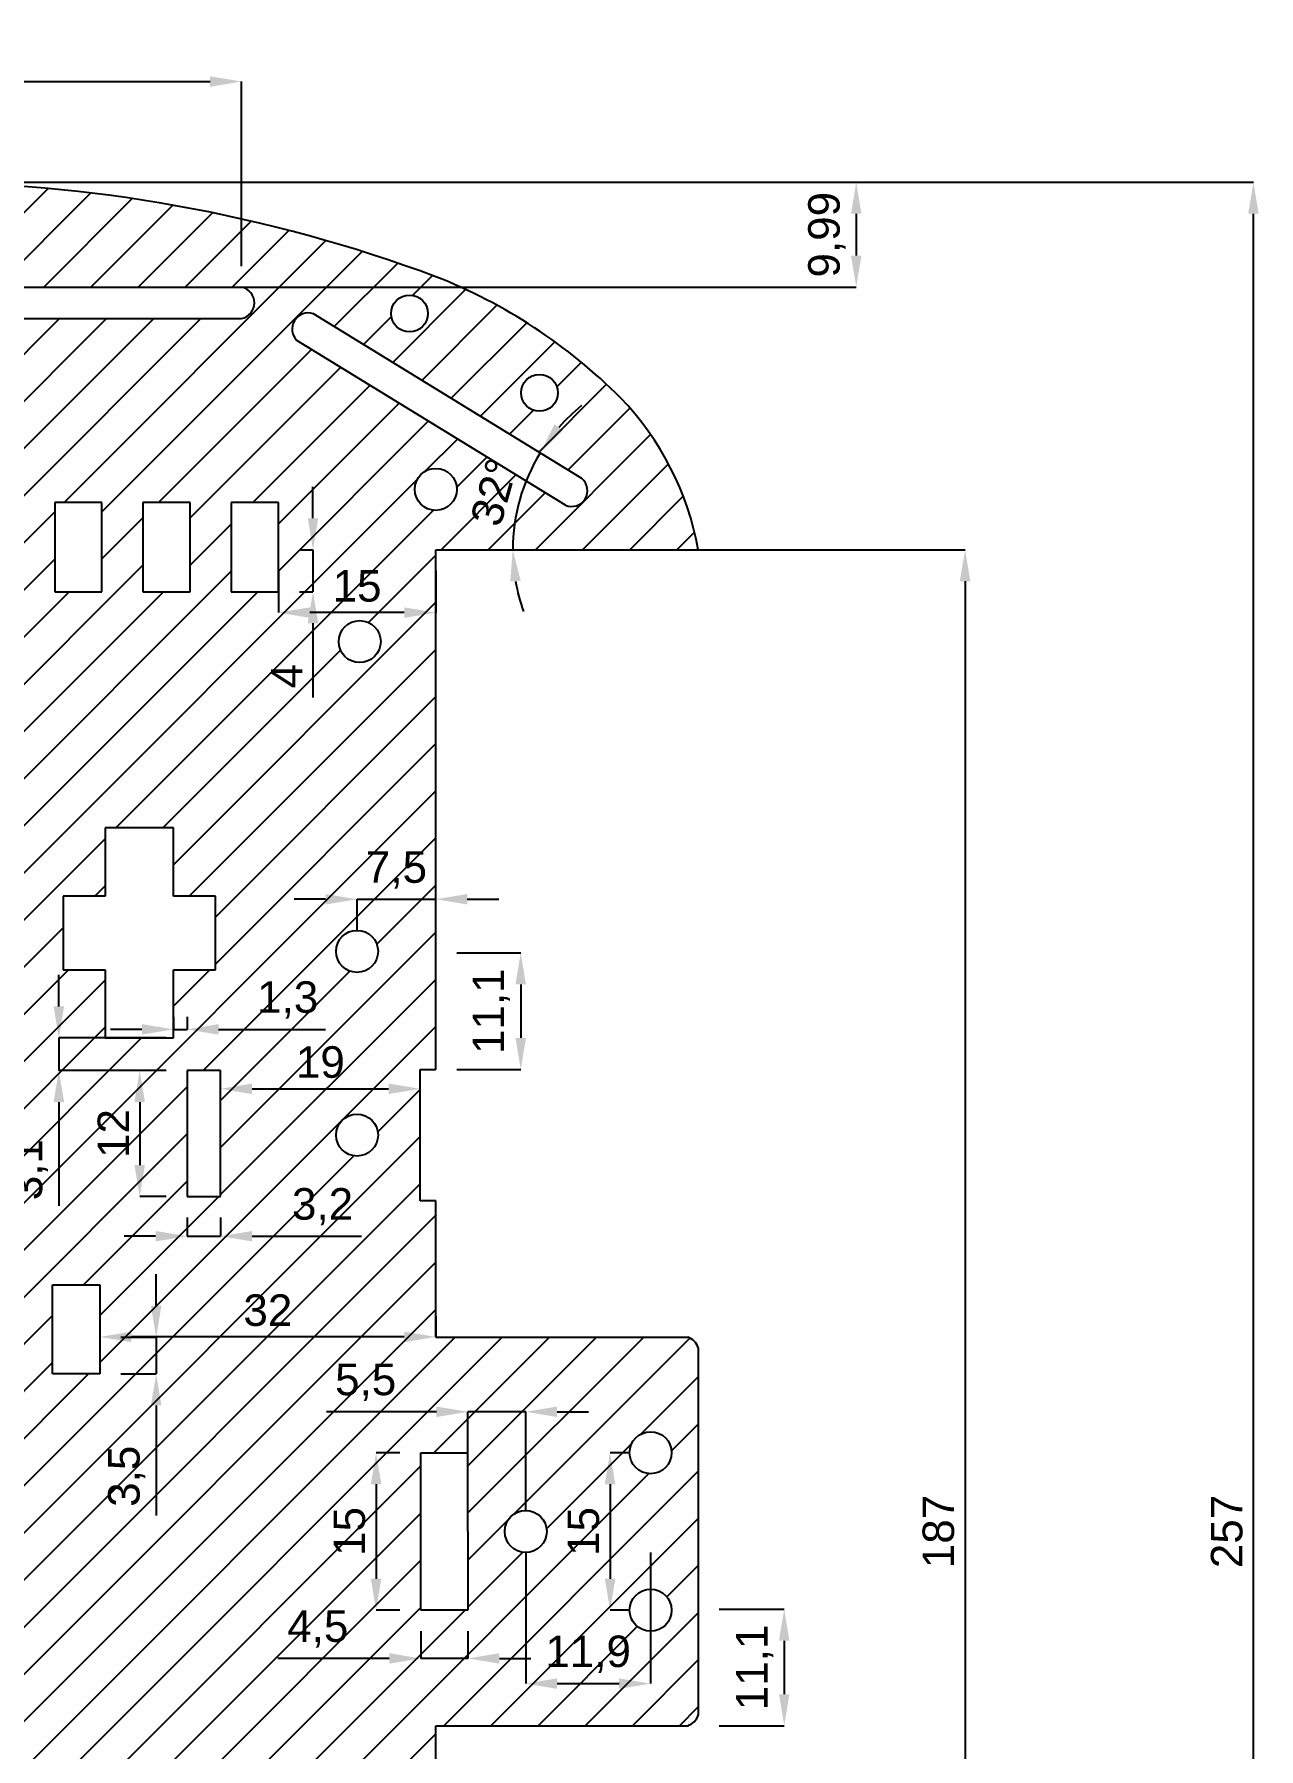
# Model space of a CAD drawing. Header units: millimetres. Extents: x 747.5 to 770.6, y 2817.7 to 2845.3.
# Drawn here: x 758.98 to 770.64, y 2829.02 to 2845.34 of the extents above; entities that cross this region are included whole.
import ezdxf

# ---------------------------------------------------------------- set-up
doc = ezdxf.new("R2010")
doc.units = ezdxf.units.MM
doc.styles.get("Standard").update_dxf_attribs({"font": 'arial.ttf'})
doc.dimstyles.new('ISO-25', dxfattribs={"dimtxt": 0.3, "dimasz": 0.3, "dimexe": 0, "dimexo": 0.2, "dimgap": 0.1, "dimtad": 1, "dimlfac": 10, "dimtxsty": 'Standard', "dimcen": 2.5, "dimadec": 0, "dimazin": 0, "dimtfac": 1, "dimtmove": 0, "dimatfit": 3, "dimfxl": 1, "dimarcsym": 0})

# ---------------------------------------------------------------- blocks, each defined once
blk = doc.blocks.new('*D4')
at = {"color": 0, "lineweight": -2, "transparency": 16777216}
for p, q in [((754.653, 2843.137), (754.653, 2844.895)), ((754.953, 2844.895), (760.653, 2844.895)), ((760.953, 2843.137), (760.953, 2844.895))]:
    blk.add_line(p, q, dxfattribs=at)
at = {"color": 0, "transparency": 16777216}
for points in [[(754.953, 2844.945), (754.953, 2844.845), (754.653, 2844.895)], [(760.653, 2844.945), (760.653, 2844.845), (760.953, 2844.895)]]:
    blk.add_solid(points, dxfattribs=at)
at = {"layer": 'Defpoints', "color": 0, "transparency": 16777216}
for p in [(760.953, 2844.895), (754.653, 2842.937), (760.953, 2842.937)]:
    blk.add_point(p, dxfattribs=at)
at = {"color": 0, "transparency": 16777216, "insert": (757.803, 2845.148), "char_height": 0.3, "attachment_point": 5}
blk.add_mtext('63', dxfattribs=at)
blk = doc.blocks.new('*D5')
at = {"color": 0, "lineweight": -2, "transparency": 16777216}
for p, q in [((758.003, 2843.936), (766.808, 2843.936)), ((766.808, 2843.636), (766.808, 2843.237)), ((758.003, 2842.937), (766.808, 2842.937))]:
    blk.add_line(p, q, dxfattribs=at)
at = {"color": 0, "transparency": 16777216}
for points in [[(766.758, 2843.636), (766.858, 2843.636), (766.808, 2843.936)], [(766.758, 2843.237), (766.858, 2843.237), (766.808, 2842.937)]]:
    blk.add_solid(points, dxfattribs=at)
at = {"layer": 'Defpoints', "color": 0, "transparency": 16777216}
for p in [(757.803, 2843.936), (757.803, 2842.937), (766.808, 2842.937)]:
    blk.add_point(p, dxfattribs=at)
at = {"color": 0, "transparency": 16777216, "insert": (766.528, 2843.436), "char_height": 0.3, "attachment_point": 5, "rotation": 90}
blk.add_mtext('9,99', dxfattribs=at)
blk = doc.blocks.new('*D8')
at = {"color": 0, "lineweight": -2, "transparency": 16777216}
for start, end in [(129.0147, 138.7574), (148.5, 180), (189.7426, 199.4853)]:
    blk.add_arc((765.303, 2840.436), 1.766, start, end, dxfattribs=at)
at = {"color": 0, "transparency": 16777216}
for points in [[(764.015, 2841.571), (763.934, 2841.63), (763.797, 2841.359)], [(763.512, 2840.133), (763.612, 2840.141), (763.536, 2840.436)]]:
    blk.add_solid(points, dxfattribs=at)
at = {"layer": 'Defpoints', "color": 0, "transparency": 16777216}
for p in [(761.637, 2842.683), (763.654, 2841.069), (764.194, 2841.115), (762.803, 2840.436), (765.303, 2840.436)]:
    blk.add_point(p, dxfattribs=at)
at = {"color": 0, "transparency": 16777216, "insert": (763.359, 2840.984), "char_height": 0.3, "attachment_point": 5, "rotation": 74.25}
blk.add_mtext('32°', dxfattribs=at)
blk = doc.blocks.new('*D15')
at = {"color": 0, "lineweight": -2, "transparency": 16777216}
for p, q in [((758.003, 2843.936), (770.592, 2843.936)), ((770.592, 2818.536), (770.592, 2843.636)), ((758.003, 2818.236), (770.592, 2818.236))]:
    blk.add_line(p, q, dxfattribs=at)
at = {"color": 0, "transparency": 16777216}
for points in [[(770.542, 2843.636), (770.642, 2843.636), (770.592, 2843.936)], [(770.542, 2818.536), (770.642, 2818.536), (770.592, 2818.236)]]:
    blk.add_solid(points, dxfattribs=at)
at = {"layer": 'Defpoints', "color": 0, "transparency": 16777216}
for p in [(757.803, 2843.936), (770.592, 2843.936), (757.803, 2818.236)]:
    blk.add_point(p, dxfattribs=at)
at = {"color": 0, "transparency": 16777216, "insert": (770.339, 2831.086), "char_height": 0.3, "attachment_point": 5, "rotation": 90}
blk.add_mtext('257', dxfattribs=at)
blk = doc.blocks.new('*D16')
at = {"color": 0, "lineweight": -2, "transparency": 16777216}
for p, q in [((763.003, 2840.436), (767.845, 2840.436)), ((767.845, 2840.136), (767.845, 2822.036)), ((763.003, 2821.736), (767.845, 2821.736))]:
    blk.add_line(p, q, dxfattribs=at)
at = {"color": 0, "transparency": 16777216}
for points in [[(767.795, 2840.136), (767.895, 2840.136), (767.845, 2840.436)], [(767.795, 2822.036), (767.895, 2822.036), (767.845, 2821.736)]]:
    blk.add_solid(points, dxfattribs=at)
at = {"layer": 'Defpoints', "color": 0, "transparency": 16777216}
for p in [(762.803, 2840.436), (762.803, 2821.736), (767.845, 2821.736)]:
    blk.add_point(p, dxfattribs=at)
at = {"color": 0, "transparency": 16777216, "insert": (767.592, 2831.086), "char_height": 0.3, "attachment_point": 5, "rotation": 90}
blk.add_mtext('187', dxfattribs=at)
blk = doc.blocks.new('*D19')
at = {"color": 0, "lineweight": -2, "transparency": 16777216}
for p, q in [((765.503, 2830.346), (766.122, 2830.346)), ((766.122, 2830.046), (766.122, 2829.536)), ((765.503, 2829.236), (766.122, 2829.236))]:
    blk.add_line(p, q, dxfattribs=at)
at = {"color": 0, "transparency": 16777216}
for points in [[(766.072, 2830.046), (766.172, 2830.046), (766.122, 2830.346)], [(766.072, 2829.536), (766.172, 2829.536), (766.122, 2829.236)]]:
    blk.add_solid(points, dxfattribs=at)
at = {"layer": 'Defpoints', "color": 0, "transparency": 16777216}
for p in [(765.303, 2830.346), (765.303, 2829.236), (766.122, 2829.236)]:
    blk.add_point(p, dxfattribs=at)
at = {"color": 0, "transparency": 16777216, "insert": (765.841, 2829.791), "char_height": 0.3, "attachment_point": 5, "rotation": 90}
blk.add_mtext('11,1', dxfattribs=at)
blk = doc.blocks.new('*D20')
at = {"color": 0, "lineweight": -2, "transparency": 16777216}
for p, q in [((764.649, 2831.836), (764.463, 2831.836)), ((764.463, 2831.536), (764.463, 2830.636)), ((764.649, 2830.336), (764.463, 2830.336))]:
    blk.add_line(p, q, dxfattribs=at)
at = {"color": 0, "transparency": 16777216}
for points in [[(764.413, 2831.536), (764.513, 2831.536), (764.463, 2831.836)], [(764.413, 2830.636), (764.513, 2830.636), (764.463, 2830.336)]]:
    blk.add_solid(points, dxfattribs=at)
at = {"layer": 'Defpoints', "color": 0, "transparency": 16777216}
for p in [(764.849, 2831.836), (764.463, 2830.336), (764.849, 2830.336)]:
    blk.add_point(p, dxfattribs=at)
at = {"color": 0, "transparency": 16777216, "insert": (764.21, 2831.086), "char_height": 0.3, "attachment_point": 5, "rotation": 90}
blk.add_mtext('15', dxfattribs=at)
blk = doc.blocks.new('*D21')
at = {"color": 0, "lineweight": -2, "transparency": 16777216}
for p, q in [((763.659, 2830.886), (763.659, 2829.637)), ((764.849, 2830.886), (764.849, 2829.637)), ((763.959, 2829.637), (764.549, 2829.637))]:
    blk.add_line(p, q, dxfattribs=at)
at = {"color": 0, "transparency": 16777216}
for points in [[(763.959, 2829.687), (763.959, 2829.587), (763.659, 2829.637)], [(764.549, 2829.687), (764.549, 2829.587), (764.849, 2829.637)]]:
    blk.add_solid(points, dxfattribs=at)
at = {"layer": 'Defpoints', "color": 0, "transparency": 16777216}
for p in [(763.659, 2831.086), (764.849, 2831.086), (764.849, 2829.637)]:
    blk.add_point(p, dxfattribs=at)
at = {"color": 0, "transparency": 16777216, "insert": (764.254, 2829.917), "char_height": 0.3, "attachment_point": 5}
blk.add_mtext('11,9', dxfattribs=at)
blk = doc.blocks.new('*D22')
at = {"color": 0, "lineweight": -2, "transparency": 16777216}
for p, q in [((762.809, 2832.226), (761.761, 2832.226)), ((763.109, 2831.286), (763.109, 2832.226)), ((763.659, 2832.226), (763.109, 2832.226)), ((763.659, 2831.286), (763.659, 2832.226)), ((763.959, 2832.226), (764.259, 2832.226))]:
    blk.add_line(p, q, dxfattribs=at)
at = {"color": 0, "transparency": 16777216}
for points in [[(762.809, 2832.276), (762.809, 2832.176), (763.109, 2832.226)], [(763.959, 2832.276), (763.959, 2832.176), (763.659, 2832.226)]]:
    blk.add_solid(points, dxfattribs=at)
at = {"layer": 'Defpoints', "color": 0, "transparency": 16777216}
for p in [(763.109, 2832.226), (763.109, 2831.086), (763.659, 2831.086)]:
    blk.add_point(p, dxfattribs=at)
at = {"color": 0, "transparency": 16777216, "insert": (762.135, 2832.506), "char_height": 0.3, "attachment_point": 5}
blk.add_mtext('5,5', dxfattribs=at)
blk = doc.blocks.new('*D23')
at = {"color": 0, "lineweight": -2, "transparency": 16777216}
for p, q in [((762.459, 2831.836), (762.234, 2831.836)), ((762.234, 2831.536), (762.234, 2830.636)), ((762.459, 2830.336), (762.234, 2830.336))]:
    blk.add_line(p, q, dxfattribs=at)
at = {"color": 0, "transparency": 16777216}
for points in [[(762.184, 2831.536), (762.284, 2831.536), (762.234, 2831.836)], [(762.184, 2830.636), (762.284, 2830.636), (762.234, 2830.336)]]:
    blk.add_solid(points, dxfattribs=at)
at = {"layer": 'Defpoints', "color": 0, "transparency": 16777216}
for p in [(762.659, 2831.836), (762.234, 2830.336), (762.659, 2830.336)]:
    blk.add_point(p, dxfattribs=at)
at = {"color": 0, "transparency": 16777216, "insert": (761.981, 2831.086), "char_height": 0.3, "attachment_point": 5, "rotation": 90}
blk.add_mtext('15', dxfattribs=at)
blk = doc.blocks.new('*D24')
at = {"color": 0, "lineweight": -2, "transparency": 16777216}
for p, q in [((762.659, 2830.136), (762.659, 2829.877)), ((763.109, 2830.136), (763.109, 2829.877)), ((762.359, 2829.877), (761.299, 2829.877)), ((763.109, 2829.877), (762.659, 2829.877)), ((763.409, 2829.877), (763.709, 2829.877))]:
    blk.add_line(p, q, dxfattribs=at)
at = {"color": 0, "transparency": 16777216}
for points in [[(762.359, 2829.927), (762.359, 2829.827), (762.659, 2829.877)], [(763.409, 2829.927), (763.409, 2829.827), (763.109, 2829.877)]]:
    blk.add_solid(points, dxfattribs=at)
at = {"layer": 'Defpoints', "color": 0, "transparency": 16777216}
for p in [(762.659, 2830.336), (763.109, 2830.336), (762.659, 2829.877)]:
    blk.add_point(p, dxfattribs=at)
at = {"color": 0, "transparency": 16777216, "insert": (761.679, 2830.157), "char_height": 0.3, "attachment_point": 5}
blk.add_mtext('4,5', dxfattribs=at)
blk = doc.blocks.new('*D28')
at = {"color": 0, "lineweight": -2, "transparency": 16777216}
for p, q in [((760.233, 2835.476), (759.982, 2835.476)), ((759.982, 2835.176), (759.982, 2834.576)), ((760.233, 2834.276), (759.982, 2834.276))]:
    blk.add_line(p, q, dxfattribs=at)
at = {"color": 0, "transparency": 16777216}
for points in [[(759.932, 2835.176), (760.032, 2835.176), (759.982, 2835.476)], [(759.932, 2834.576), (760.032, 2834.576), (759.982, 2834.276)]]:
    blk.add_solid(points, dxfattribs=at)
at = {"layer": 'Defpoints', "color": 0, "transparency": 16777216}
for p in [(760.433, 2835.476), (759.982, 2834.276), (760.433, 2834.276)]:
    blk.add_point(p, dxfattribs=at)
at = {"color": 0, "transparency": 16777216, "insert": (759.731, 2834.876), "char_height": 0.3, "attachment_point": 5, "rotation": 90}
blk.add_mtext('12', dxfattribs=at)
blk = doc.blocks.new('*D29')
at = {"color": 0, "lineweight": -2, "transparency": 16777216}
for p, q in [((760.433, 2834.076), (760.433, 2833.898)), ((760.753, 2834.076), (760.753, 2833.898)), ((760.133, 2833.898), (759.833, 2833.898)), ((760.433, 2833.898), (760.753, 2833.898)), ((761.053, 2833.898), (762.096, 2833.898))]:
    blk.add_line(p, q, dxfattribs=at)
at = {"color": 0, "transparency": 16777216}
for points in [[(760.133, 2833.948), (760.133, 2833.848), (760.433, 2833.898)], [(761.053, 2833.948), (761.053, 2833.848), (760.753, 2833.898)]]:
    blk.add_solid(points, dxfattribs=at)
at = {"layer": 'Defpoints', "color": 0, "transparency": 16777216}
for p in [(760.433, 2834.276), (760.753, 2834.276), (760.753, 2833.898)]:
    blk.add_point(p, dxfattribs=at)
at = {"color": 0, "transparency": 16777216, "insert": (761.724, 2834.178), "char_height": 0.3, "attachment_point": 5}
blk.add_mtext('3,2', dxfattribs=at)
blk = doc.blocks.new('*D30')
at = {"color": 0, "lineweight": -2, "transparency": 16777216}
for p, q in [((760.753, 2835.276), (760.753, 2835.302)), ((761.053, 2835.302), (762.353, 2835.302)), ((762.653, 2835.276), (762.653, 2835.302))]:
    blk.add_line(p, q, dxfattribs=at)
at = {"color": 0, "transparency": 16777216}
for points in [[(761.053, 2835.352), (761.053, 2835.252), (760.753, 2835.302)], [(762.353, 2835.352), (762.353, 2835.252), (762.653, 2835.302)]]:
    blk.add_solid(points, dxfattribs=at)
at = {"layer": 'Defpoints', "color": 0, "transparency": 16777216}
for p in [(760.753, 2835.476), (762.653, 2835.476), (762.653, 2835.302)]:
    blk.add_point(p, dxfattribs=at)
at = {"color": 0, "transparency": 16777216, "insert": (761.703, 2835.555), "char_height": 0.3, "attachment_point": 5}
blk.add_mtext('19', dxfattribs=at)
blk = doc.blocks.new('*D31')
at = {"color": 0, "lineweight": -2, "transparency": 16777216}
for p, q in [((760.303, 2835.986), (760.303, 2835.868)), ((760.433, 2835.986), (760.433, 2835.868)), ((760.003, 2835.868), (759.703, 2835.868)), ((760.303, 2835.868), (760.433, 2835.868)), ((760.733, 2835.868), (761.751, 2835.868))]:
    blk.add_line(p, q, dxfattribs=at)
at = {"color": 0, "transparency": 16777216}
for points in [[(760.003, 2835.918), (760.003, 2835.818), (760.303, 2835.868)], [(760.733, 2835.918), (760.733, 2835.818), (760.433, 2835.868)]]:
    blk.add_solid(points, dxfattribs=at)
at = {"layer": 'Defpoints', "color": 0, "transparency": 16777216}
for p in [(760.433, 2835.868), (760.303, 2835.786), (760.433, 2835.786)]:
    blk.add_point(p, dxfattribs=at)
at = {"color": 0, "transparency": 16777216, "insert": (761.392, 2836.148), "char_height": 0.3, "attachment_point": 5}
blk.add_mtext('1,3', dxfattribs=at)
blk = doc.blocks.new('*D32')
at = {"color": 0, "lineweight": -2, "transparency": 16777216}
for p, q in [((759.212, 2836.086), (759.212, 2836.386)), ((760.233, 2835.786), (759.212, 2835.786)), ((759.212, 2835.786), (759.212, 2835.476)), ((760.233, 2835.476), (759.212, 2835.476)), ((759.212, 2835.176), (759.212, 2834.188))]:
    blk.add_line(p, q, dxfattribs=at)
at = {"color": 0, "transparency": 16777216}
for points in [[(759.162, 2836.086), (759.262, 2836.086), (759.212, 2835.786)], [(759.162, 2835.176), (759.262, 2835.176), (759.212, 2835.476)]]:
    blk.add_solid(points, dxfattribs=at)
at = {"layer": 'Defpoints', "color": 0, "transparency": 16777216}
for p in [(760.433, 2835.786), (759.212, 2835.476), (760.433, 2835.476)]:
    blk.add_point(p, dxfattribs=at)
at = {"color": 0, "transparency": 16777216, "insert": (758.931, 2834.532), "char_height": 0.3, "attachment_point": 5, "rotation": 90}
blk.add_mtext('3,1', dxfattribs=at)
blk = doc.blocks.new('*D46')
at = {"color": 0, "lineweight": -2, "transparency": 16777216}
for p, q in [((759.603, 2833.136), (759.603, 2832.939)), ((762.803, 2833.136), (762.803, 2832.939)), ((762.503, 2832.939), (759.903, 2832.939))]:
    blk.add_line(p, q, dxfattribs=at)
at = {"color": 0, "transparency": 16777216}
for points in [[(759.903, 2832.989), (759.903, 2832.889), (759.603, 2832.939)], [(762.503, 2832.989), (762.503, 2832.889), (762.803, 2832.939)]]:
    blk.add_solid(points, dxfattribs=at)
at = {"layer": 'Defpoints', "color": 0, "transparency": 16777216}
for p in [(759.603, 2832.939), (759.603, 2832.936), (762.803, 2832.936)]:
    blk.add_point(p, dxfattribs=at)
at = {"color": 0, "transparency": 16777216, "insert": (761.203, 2833.192), "char_height": 0.3, "attachment_point": 5}
blk.add_mtext('32', dxfattribs=at)
blk = doc.blocks.new('*D47')
at = {"color": 0, "lineweight": -2, "transparency": 16777216}
for p, q in [((760.139, 2833.236), (760.139, 2833.536)), ((759.803, 2832.936), (760.139, 2832.936)), ((760.139, 2832.936), (760.139, 2832.586)), ((759.803, 2832.586), (760.139, 2832.586)), ((760.139, 2832.286), (760.139, 2831.238))]:
    blk.add_line(p, q, dxfattribs=at)
at = {"color": 0, "transparency": 16777216}
for points in [[(760.089, 2833.236), (760.189, 2833.236), (760.139, 2832.936)], [(760.089, 2832.286), (760.189, 2832.286), (760.139, 2832.586)]]:
    blk.add_solid(points, dxfattribs=at)
at = {"layer": 'Defpoints', "color": 0, "transparency": 16777216}
for p in [(759.603, 2832.936), (759.603, 2832.586), (760.139, 2832.586)]:
    blk.add_point(p, dxfattribs=at)
at = {"color": 0, "transparency": 16777216, "insert": (759.859, 2831.612), "char_height": 0.3, "attachment_point": 5, "rotation": 90}
blk.add_mtext('3,5', dxfattribs=at)
blk = doc.blocks.new('*D59')
at = {"color": 0, "lineweight": -2, "transparency": 16777216}
for p, q in [((761.303, 2840.236), (761.303, 2839.837)), ((762.803, 2840.236), (762.803, 2839.837)), ((762.503, 2839.837), (761.603, 2839.837))]:
    blk.add_line(p, q, dxfattribs=at)
at = {"color": 0, "transparency": 16777216}
for points in [[(761.603, 2839.887), (761.603, 2839.787), (761.303, 2839.837)], [(762.503, 2839.887), (762.503, 2839.787), (762.803, 2839.837)]]:
    blk.add_solid(points, dxfattribs=at)
at = {"layer": 'Defpoints', "color": 0, "transparency": 16777216}
for p in [(761.303, 2840.436), (762.803, 2840.436), (761.303, 2839.837)]:
    blk.add_point(p, dxfattribs=at)
at = {"color": 0, "transparency": 16777216, "insert": (762.053, 2840.09), "char_height": 0.3, "attachment_point": 5}
blk.add_mtext('15', dxfattribs=at)
blk = doc.blocks.new('*D60')
at = {"color": 0, "lineweight": -2, "transparency": 16777216}
for p, q in [((761.633, 2840.736), (761.633, 2841.036)), ((761.503, 2840.436), (761.633, 2840.436)), ((761.633, 2840.436), (761.633, 2840.036)), ((761.503, 2840.036), (761.633, 2840.036)), ((761.633, 2839.736), (761.633, 2839.029))]:
    blk.add_line(p, q, dxfattribs=at)
at = {"color": 0, "transparency": 16777216}
for points in [[(761.583, 2840.736), (761.683, 2840.736), (761.633, 2840.436)], [(761.583, 2839.736), (761.683, 2839.736), (761.633, 2840.036)]]:
    blk.add_solid(points, dxfattribs=at)
at = {"layer": 'Defpoints', "color": 0, "transparency": 16777216}
for p in [(761.303, 2840.436), (761.303, 2840.036), (761.633, 2840.036)]:
    blk.add_point(p, dxfattribs=at)
at = {"color": 0, "transparency": 16777216, "insert": (761.383, 2839.232), "char_height": 0.3, "attachment_point": 5, "rotation": 90}
blk.add_mtext('4', dxfattribs=at)
blk = doc.blocks.new('*D61')
at = {"color": 0, "lineweight": -2, "transparency": 16777216}
for p, q in [((763.003, 2836.596), (763.612, 2836.596)), ((763.612, 2836.296), (763.612, 2835.786)), ((763.003, 2835.486), (763.612, 2835.486))]:
    blk.add_line(p, q, dxfattribs=at)
at = {"color": 0, "transparency": 16777216}
for points in [[(763.562, 2836.296), (763.662, 2836.296), (763.612, 2836.596)], [(763.562, 2835.786), (763.662, 2835.786), (763.612, 2835.486)]]:
    blk.add_solid(points, dxfattribs=at)
at = {"layer": 'Defpoints', "color": 0, "transparency": 16777216}
for p in [(762.803, 2836.596), (762.803, 2835.486), (763.612, 2835.486)]:
    blk.add_point(p, dxfattribs=at)
at = {"color": 0, "transparency": 16777216, "insert": (763.332, 2836.041), "char_height": 0.3, "attachment_point": 5, "rotation": 90}
blk.add_mtext('11,1', dxfattribs=at)
blk = doc.blocks.new('*D62')
at = {"color": 0, "lineweight": -2, "transparency": 16777216}
for p, q in [((761.753, 2837.107), (761.453, 2837.107)), ((762.053, 2836.811), (762.053, 2837.107)), ((762.053, 2837.107), (762.803, 2837.107)), ((762.803, 2836.811), (762.803, 2837.107)), ((763.103, 2837.107), (763.403, 2837.107))]:
    blk.add_line(p, q, dxfattribs=at)
at = {"color": 0, "transparency": 16777216}
for points in [[(761.753, 2837.157), (761.753, 2837.057), (762.053, 2837.107)], [(763.103, 2837.157), (763.103, 2837.057), (762.803, 2837.107)]]:
    blk.add_solid(points, dxfattribs=at)
at = {"layer": 'Defpoints', "color": 0, "transparency": 16777216}
for p in [(762.803, 2837.107), (762.053, 2836.611), (762.803, 2836.611)]:
    blk.add_point(p, dxfattribs=at)
at = {"color": 0, "transparency": 16777216, "insert": (762.428, 2837.386), "char_height": 0.3, "attachment_point": 5}
blk.add_mtext('7,5', dxfattribs=at)

msp = doc.modelspace()

# ---------------------------------------------------------------- hatches: boundary and pattern name
h = msp.add_hatch()
h.set_pattern_fill('ANSI31', color=256, scale=0.1)
h.paths.add_polyline_path([(762.8029, 2840.4361), (765.3029, 2840.4361, 0.1478612), (764.5634, 2841.882, 0.1034732), (762.8029, 2843.0361, 0.0892826), (757.8029, 2843.9361, 0.0892826), (752.8029, 2843.0361, 0.1034732), (751.0424, 2841.882, 0.1478612), (750.3029, 2840.4361), (750.8029, 2840.4361), (752.8029, 2840.4361), (752.8029, 2835.4861), (752.9529, 2835.4861), (752.9529, 2834.2361), (752.8029, 2834.2361), (752.8029, 2832.9361), (750.4029, 2832.9361, 0.236068), (750.3029, 2832.8361), (750.3029, 2829.3361, 0.236068), (750.4029, 2829.2361), (752.8029, 2829.2361), (752.8029, 2827.9361), (752.9529, 2827.9361), (752.9529, 2826.6861), (752.8029, 2826.6861), (752.8029, 2821.7361), (750.3029, 2821.7361, 0.1478612), (751.0424, 2820.2901, 0.1034732), (752.8029, 2819.1361, 0.0892826), (757.8029, 2818.2361, 0.0892826), (762.8029, 2819.1361, 0.1034732), (764.5634, 2820.2901, 0.1478612), (765.3029, 2821.7361), (762.8029, 2821.7361), (762.8029, 2826.6861), (762.6529, 2826.6861), (762.6529, 2827.9361), (762.8029, 2827.9361), (762.8029, 2829.2361), (765.2029, 2829.2361, 0.236068), (765.3029, 2829.3361), (765.3029, 2832.8361, 0.236068), (765.2029, 2832.9361), (762.8029, 2832.9361), (762.8029, 2834.2361), (762.6529, 2834.2361), (762.6529, 2835.4861), (762.8029, 2835.4861)])
h.paths.add_polyline_path([(759.6529, 2837.7861), (760.3029, 2837.7861), (760.3029, 2837.1361), (760.7029, 2837.1361), (760.7029, 2836.4361), (760.3029, 2836.4361), (760.3029, 2835.7861), (759.6529, 2835.7861), (759.6529, 2836.4361), (759.2529, 2836.4361), (759.2529, 2837.1361), (759.6529, 2837.1361)], flags=16)
h.paths.add_polyline_path([(759.1729, 2840.0361), (759.1729, 2840.8861), (759.6229, 2840.8861), (759.6229, 2840.0361)], flags=16)
h.paths.add_polyline_path([(756.8029, 2840.9361, -1), (758.8029, 2840.9361, -1)], flags=16)
h.paths.add_polyline_path([(758.0029, 2836.8361, -1), (757.6029, 2836.8361, -1)], flags=16)
h.paths.add_polyline_path([(760.0129, 2840.0361), (760.0129, 2840.8861), (760.4629, 2840.8861), (760.4629, 2840.0361)], flags=16)
h.paths.add_polyline_path([(760.8529, 2840.0361), (760.8529, 2840.8861), (761.3029, 2840.8861), (761.3029, 2840.0361)], flags=16)
h.paths.add_polyline_path([(756.4329, 2840.0361), (755.9829, 2840.0361), (755.9829, 2840.8861), (756.4329, 2840.8861)], flags=16)
h.paths.add_polyline_path([(756.3529, 2837.1361), (756.3529, 2836.4361), (755.9529, 2836.4361), (755.9529, 2835.7861), (755.3029, 2835.7861), (755.3029, 2836.4361), (754.9029, 2836.4361), (754.9029, 2837.1361), (755.3029, 2837.1361), (755.3029, 2837.7861), (755.9529, 2837.7861), (755.9529, 2837.1361)], flags=16)
h.paths.add_polyline_path([(761.8779, 2839.5611, -1), (762.2779, 2839.5611, -1)], flags=16)
h.paths.add_polyline_path([(760.4329, 2835.4761), (760.7529, 2835.4761), (760.7529, 2834.2761), (760.4329, 2834.2761)], flags=16)
h.paths.add_polyline_path([(762.2529, 2836.6111, -1), (761.8529, 2836.6111, -1)], flags=16)
h.paths.add_polyline_path([(755.5929, 2840.0361), (755.1429, 2840.0361), (755.1429, 2840.8861), (755.5929, 2840.8861)], flags=16)
h.paths.add_polyline_path([(754.6529, 2842.6369, -0.8518964), (754.6529, 2842.9369), (757.8029, 2842.9369), (760.9529, 2842.9369, -0.8105884), (760.9529, 2842.6369)], flags=16)
h.paths.add_polyline_path([(762.6029, 2841.0111, -1), (763.0029, 2841.0111, -1)], flags=16)
h.paths.add_polyline_path([(754.7529, 2840.0361), (754.3029, 2840.0361), (754.3029, 2840.8861), (754.7529, 2840.8861)], flags=16)
h.paths.add_polyline_path([(762.2529, 2834.8611, -1), (761.8529, 2834.8611, -1)], flags=16)
h.paths.add_polyline_path([(758.0829, 2833.7761, -1), (757.6829, 2833.7761, -1)], flags=16)
h.paths.add_polyline_path([(761.4798, 2842.427, -0.7932777), (761.6365, 2842.6828), (764.1944, 2841.1153, -0.8554061), (764.0377, 2840.8595)], flags=16)
h.paths.add_polyline_path([(755.1729, 2835.4761), (755.1729, 2834.2761), (754.8529, 2834.2761), (754.8529, 2835.4761)], flags=16)
h.paths.add_polyline_path([(758.3847, 2843.6344, -1), (758.7347, 2843.6344, -1)], flags=16)
h.paths.add_polyline_path([(759.1529, 2833.4361), (759.6029, 2833.4361), (759.6029, 2832.5861), (759.1529, 2832.5861)], flags=16)
h.paths.add_polyline_path([(756.9347, 2843.6344, -1), (757.2847, 2843.6344, -1)], flags=16)
h.paths.add_polyline_path([(753.3279, 2839.5611, -1), (753.7279, 2839.5611, -1)], flags=16)
h.paths.add_polyline_path([(762.3779, 2842.6861, -1), (762.7279, 2842.6861, -1)], flags=16)
h.paths.add_polyline_path([(753.7529, 2836.6111, -1), (753.3529, 2836.6111, -1)], flags=16)
h.paths.add_polyline_path([(756.4529, 2833.4361), (756.4529, 2832.5861), (756.0029, 2832.5861), (756.0029, 2833.4361)], flags=16)
h.paths.add_polyline_path([(763.6154, 2841.9303, -1), (763.9654, 2841.9303, -1)], flags=16)
h.paths.add_polyline_path([(754.126, 2842.427), (751.5681, 2840.8595, -0.8554061), (751.4113, 2841.1153), (753.9692, 2842.6828, -0.7932777)], flags=16)
h.paths.add_polyline_path([(753.7529, 2834.8611, -1), (753.3529, 2834.8611, -1)], flags=16)
h.paths.add_polyline_path([(752.6029, 2841.0111, -1), (753.0029, 2841.0111, -1)], flags=16)
h.paths.add_polyline_path([(752.8779, 2842.6861, -1), (753.2279, 2842.6861, -1)], flags=16)
h.paths.add_polyline_path([(762.6594, 2831.8361), (763.1094, 2831.8361), (763.1094, 2831.0861), (763.1094, 2830.3361), (762.6594, 2830.3361)], flags=16)
h.paths.add_polyline_path([(751.6404, 2841.9303, -1), (751.9904, 2841.9303, -1)], flags=16)
h.paths.add_polyline_path([(758.0829, 2830.6361, -1), (757.6829, 2830.6361, -1)], flags=16)
h.paths.add_polyline_path([(763.8594, 2831.0861, -1), (763.4594, 2831.0861, -1)], flags=16)
h.paths.add_polyline_path([(765.0494, 2831.8361, -1), (764.6494, 2831.8361, -1)], flags=16)
h.paths.add_polyline_path([(753.1063, 2831.8361), (753.1063, 2830.3361), (752.6563, 2830.3361), (752.6563, 2831.0861), (752.6563, 2831.8361)], flags=16)
h.paths.add_polyline_path([(752.3063, 2831.0861, -1), (751.9063, 2831.0861, -1)], flags=16)
h.paths.add_polyline_path([(765.0494, 2830.3361, -1), (764.6494, 2830.3361, -1)], flags=16)
h.paths.add_polyline_path([(750.9563, 2831.8361, -1), (750.5563, 2831.8361, -1)], flags=16)
h.paths.add_polyline_path([(760.4329, 2827.8961), (760.7529, 2827.8961), (760.7529, 2826.6961), (760.4329, 2826.6961)], flags=16)
h.paths.add_polyline_path([(759.9829, 2827.5961, -1), (759.5829, 2827.5961, -1)], flags=16)
h.paths.add_polyline_path([(757.1729, 2827.5961, -1), (756.7729, 2827.5961, -1)], flags=16)
h.paths.add_polyline_path([(755.1729, 2827.8961), (755.1729, 2826.6961), (754.8529, 2826.6961), (754.8529, 2827.8961)], flags=16)
h.paths.add_polyline_path([(750.9563, 2830.3361, -1), (750.5563, 2830.3361, -1)], flags=16)
h.paths.add_polyline_path([(759.6529, 2826.3861), (760.3029, 2826.3861), (760.3029, 2825.7361), (760.7029, 2825.7361), (760.7029, 2825.0361), (760.3029, 2825.0361), (760.3029, 2824.3861), (759.6529, 2824.3861), (759.6529, 2825.0361), (759.2529, 2825.0361), (759.2529, 2825.7361), (759.6529, 2825.7361)], flags=16)
h.paths.add_polyline_path([(755.9529, 2826.3861), (755.9529, 2825.9361), (756.1529, 2825.7361), (756.3529, 2825.7361), (756.3529, 2825.0361), (756.1529, 2825.0361), (755.9529, 2824.8361), (755.9529, 2824.3861), (755.3029, 2824.3861), (755.3029, 2824.8361), (755.1029, 2825.0361), (754.9029, 2825.0361), (754.9029, 2825.7361), (755.1029, 2825.7361), (755.3029, 2825.9361), (755.3029, 2826.3861)], flags=16)
h.paths.add_polyline_path([(758.0029, 2825.3861, -1), (757.6029, 2825.3861, -1)], flags=16)
h.paths.add_polyline_path([(760.3629, 2822.4111, -1), (760.0129, 2822.4111, -1)], flags=16)
h.paths.add_polyline_path([(762.5029, 2822.6111, -1), (762.1029, 2822.6111, -1)], flags=16)
h.paths.add_polyline_path([(755.6016, 2822.6111, -1), (755.2516, 2822.6111, -1)], flags=16)
h.paths.add_polyline_path([(758.8029, 2821.2361, -1), (756.8029, 2821.2361, -1)], flags=16)
h.paths.add_polyline_path([(759.1729, 2822.1361), (759.6229, 2822.1361), (759.6229, 2821.2861), (759.1729, 2821.2861)], flags=16)
h.paths.add_polyline_path([(760.0129, 2822.1361), (760.4629, 2822.1361), (760.4629, 2821.2861), (760.0129, 2821.2861)], flags=16)
h.paths.add_polyline_path([(760.8529, 2822.1361), (761.3029, 2822.1361), (761.3029, 2821.2861), (760.8529, 2821.2861)], flags=16)
h.paths.add_polyline_path([(756.4329, 2822.1361), (756.4329, 2821.2861), (755.9829, 2821.2861), (755.9829, 2822.1361)], flags=16)
h.paths.add_polyline_path([(753.5029, 2822.6111, -1), (753.1029, 2822.6111, -1)], flags=16)
h.paths.add_polyline_path([(755.5929, 2822.1361), (755.5929, 2821.2861), (755.1429, 2821.2861), (755.1429, 2822.1361)], flags=16)
h.paths.add_polyline_path([(754.7529, 2822.1361), (754.7529, 2821.2861), (754.3029, 2821.2861), (754.3029, 2822.1361)], flags=16)
h.paths.add_polyline_path([(763.0029, 2821.1611, -1), (762.6029, 2821.1611, -1)], flags=16)
h.paths.add_polyline_path([(764.1944, 2821.0568), (761.6365, 2819.4893, -0.7932777), (761.4798, 2819.7451), (764.0377, 2821.3126, -0.8554061)], flags=16)
h.paths.add_polyline_path([(753.0029, 2821.1611, -1), (752.6029, 2821.1611, -1)], flags=16)
h.paths.add_polyline_path([(751.5681, 2821.3126), (754.126, 2819.7451, -0.7932777), (753.9692, 2819.4893), (751.4113, 2821.0568, -0.8554061)], flags=16)
h.paths.add_polyline_path([(763.9654, 2820.2418, -1), (763.6154, 2820.2418, -1)], flags=16)
h.paths.add_polyline_path([(760.9529, 2819.5352, -0.8105884), (760.9529, 2819.2352), (757.8029, 2819.2352), (754.6529, 2819.2352, -0.8518964), (754.6529, 2819.5352)], flags=16)
h.paths.add_polyline_path([(762.7279, 2819.4861, -1), (762.3779, 2819.4861, -1)], flags=16)
h.paths.add_polyline_path([(751.9904, 2820.2418, -1), (751.6404, 2820.2418, -1)], flags=16)
h.paths.add_polyline_path([(753.2279, 2819.4861, -1), (752.8779, 2819.4861, -1)], flags=16)
h.paths.add_polyline_path([(758.7347, 2818.5378, -1), (758.3847, 2818.5378, -1)], flags=16)
h.paths.add_polyline_path([(757.2847, 2818.5378, -1), (756.9347, 2818.5378, -1)], flags=16)
h.paths.add_polyline_path([(756.8001, 2840.883), (757.7422, 2840.8843), (757.7414, 2841.5025), (756.7993, 2841.5012)], flags=24)
h.paths.add_polyline_path([(757.5423, 2843.1751), (758.1585, 2843.1751), (758.1585, 2843.7933), (757.5423, 2843.7933)], flags=24)
h.paths.add_polyline_path([(763.5541, 2840.5274), (763.7668, 2841.2818), (763.1718, 2841.4496), (762.9591, 2840.6952)], flags=24)
h.paths.add_polyline_path([(755.3726, 2820.6419), (756.1052, 2820.6419), (756.1052, 2821.2601), (755.3726, 2821.2601)], flags=24)
h.paths.add_polyline_path([(756.1504, 2822.9993), (757.1161, 2822.9993), (757.1161, 2823.6175), (756.1504, 2823.6175)], flags=24)
h.paths.add_polyline_path([(761.5905, 2821.3447), (761.5905, 2822.0773), (760.9723, 2822.0773), (760.9723, 2821.3447)], flags=24)
h.paths.add_polyline_path([(757.8073, 2820.5622), (757.8073, 2821.5279), (757.1891, 2821.5279), (757.1891, 2820.5622)], flags=8)
h.paths.add_polyline_path([(764.5219, 2830.7636), (764.5219, 2831.3797), (763.9037, 2831.3797), (763.9037, 2830.7636)], flags=24)
h.paths.add_polyline_path([(763.758, 2829.6322), (764.7236, 2829.6322), (764.7236, 2830.2504), (763.758, 2830.2504)], flags=24)
h.paths.add_polyline_path([(761.7686, 2832.2214), (762.5012, 2832.2214), (762.5012, 2832.8396), (761.7686, 2832.8396)], flags=24)
h.paths.add_polyline_path([(762.2929, 2830.7636), (762.2929, 2831.3797), (761.6746, 2831.3797), (761.6746, 2830.7636)], flags=24)
h.paths.add_polyline_path([(761.3186, 2829.8728), (762.0512, 2829.8728), (762.0512, 2830.4911), (761.3186, 2830.4911)], flags=24)
h.paths.add_polyline_path([(753.71, 2833.2647), (753.71, 2833.8809), (753.0917, 2833.8809), (753.0917, 2833.2647)], flags=24)
h.paths.add_polyline_path([(753.5322, 2835.8217), (754.2648, 2835.8217), (754.2648, 2836.4399), (753.5322, 2836.4399)], flags=24)
h.paths.add_polyline_path([(760.0459, 2834.5562), (760.0459, 2835.1724), (759.4277, 2835.1724), (759.4277, 2834.5562)], flags=24)
h.paths.add_polyline_path([(761.3603, 2833.8935), (762.0929, 2833.8935), (762.0929, 2834.5117), (761.3603, 2834.5117)], flags=24)
h.paths.add_polyline_path([(761.3812, 2835.2433), (761.9974, 2835.2433), (761.9974, 2835.8615), (761.3812, 2835.8615)], flags=24)
h.paths.add_polyline_path([(761.0122, 2835.8637), (761.7448, 2835.8637), (761.7448, 2836.4819), (761.0122, 2836.4819)], flags=24)
h.paths.add_polyline_path([(759.2161, 2834.1954), (759.2161, 2834.928), (758.5979, 2834.928), (758.5979, 2834.1954)], flags=24)
h.paths.add_polyline_path([(761.6589, 2824.3952), (761.6589, 2825.1279), (761.0407, 2825.1279), (761.0407, 2824.3952)], flags=24)
h.paths.add_polyline_path([(760.9121, 2823.7189), (761.6447, 2823.7189), (761.6447, 2824.3371), (760.9121, 2824.3371)], flags=24)
h.paths.add_polyline_path([(758.6683, 2825.1941), (758.6683, 2825.5772), (758.0501, 2825.5772), (758.0501, 2825.1941)], flags=24)
h.paths.add_polyline_path([(758.8994, 2826.9953), (758.8994, 2827.7279), (758.2812, 2827.7279), (758.2812, 2826.9953)], flags=24)
h.paths.add_polyline_path([(756.8688, 2823.6779), (756.8688, 2824.061), (756.2506, 2824.061), (756.2506, 2823.6779)], flags=24)
h.paths.add_polyline_path([(754.9021, 2829.8266), (756.1009, 2829.8266), (756.1009, 2830.4449), (754.9021, 2830.4449)], flags=24)
h.paths.add_polyline_path([(758.6492, 2831.2435), (758.6492, 2831.6266), (758.031, 2831.6266), (758.031, 2831.2435)], flags=24)
h.paths.add_polyline_path([(761.0421, 2828.1544), (761.7747, 2828.1544), (761.7747, 2828.7726), (761.0421, 2828.7726)], flags=24)
h.paths.add_polyline_path([(760.177, 2826.607), (760.177, 2826.9901), (759.5588, 2826.9901), (759.5588, 2826.607)], flags=24)
h.paths.add_polyline_path([(755.7512, 2828.2895), (756.3674, 2828.2895), (756.3674, 2828.9077), (755.7512, 2828.9077)], flags=24)
h.paths.add_polyline_path([(755.5727, 2832.6447), (755.5727, 2833.3773), (754.9545, 2833.3773), (754.9545, 2832.6447)], flags=24)
h.paths.add_polyline_path([(757.0726, 2834.1047), (757.8052, 2834.1047), (757.8052, 2834.7229), (757.0726, 2834.7229)], flags=24)
h.paths.add_polyline_path([(753.4187, 2838.8622), (753.4187, 2839.8279), (752.8005, 2839.8279), (752.8005, 2838.8622)], flags=24)
h.paths.add_polyline_path([(760.897, 2832.8804), (761.5132, 2832.8804), (761.5132, 2833.4986), (760.897, 2833.4986)], flags=24)
h.paths.add_polyline_path([(760.1434, 2831.2452), (760.1434, 2831.9779), (759.5252, 2831.9779), (759.5252, 2831.2452)], flags=24)
h.paths.add_polyline_path([(756.5806, 2837.6757), (757.5463, 2837.6757), (757.5463, 2838.2939), (756.5806, 2838.2939)], flags=24)
h.paths.add_polyline_path([(758.3883, 2835.847), (758.3883, 2836.2301), (757.7701, 2836.2301), (757.7701, 2835.847)], flags=24)
h.paths.add_polyline_path([(756.5806, 2826.1425), (757.5463, 2826.1425), (757.5463, 2826.7607), (756.5806, 2826.7607)], flags=24)
h.paths.add_polyline_path([(757.487, 2824.0452), (757.487, 2824.7779), (756.8688, 2824.7779), (756.8688, 2824.0452)], flags=24)
h.paths.add_polyline_path([(760.9791, 2820.5622), (760.9791, 2821.5279), (760.3609, 2821.5279), (760.3609, 2820.5622)], flags=24)
h.paths.add_polyline_path([(758.6174, 2822.8723), (759.5831, 2822.8723), (759.5831, 2823.4905), (758.6174, 2823.4905)], flags=24)
h.paths.add_polyline_path([(757.7988, 2820.5772), (757.7989, 2818.8427), (758.4171, 2818.8427), (758.417, 2820.5772)], flags=24)
h.paths.add_polyline_path([(751.0731, 2821.2676), (752.4246, 2821.9217), (752.1553, 2822.4781), (750.8038, 2821.8241)], flags=24)
h.paths.add_polyline_path([(752.5062, 2819.9264), (753.1137, 2821.0398), (752.5711, 2821.3359), (751.9635, 2820.2225)], flags=24)
h.paths.add_polyline_path([(761.7304, 2839.7783), (762.3465, 2839.7783), (762.3465, 2840.3965), (761.7304, 2840.3965)], flags=24)
h.paths.add_polyline_path([(761.6965, 2839.0482), (761.6965, 2839.4313), (761.0783, 2839.4313), (761.0783, 2839.0482)], flags=24)
h.paths.add_polyline_path([(756.6717, 2833.5037), (757.6374, 2833.5037), (757.6374, 2834.1219), (756.6717, 2834.1219)], flags=24)
h.paths.add_polyline_path([(758.4657, 2834.3835), (758.4657, 2835.1161), (757.8474, 2835.1161), (757.8474, 2834.3835)], flags=24)
h.paths.add_polyline_path([(754.6771, 2834.3638), (754.6771, 2835.3295), (754.0589, 2835.3295), (754.0589, 2834.3638)], flags=24)
h.paths.add_polyline_path([(755.0383, 2836.3935), (755.0383, 2837.1261), (754.42, 2837.1261), (754.42, 2836.3935)], flags=24)
h.paths.add_polyline_path([(755.8822, 2835.7233), (756.6148, 2835.7233), (756.6148, 2836.3415), (755.8822, 2836.3415)], flags=24)
h.paths.add_polyline_path([(756.7212, 2842.0658), (756.7212, 2843.0315), (756.103, 2843.0315), (756.103, 2842.0658)], flags=24)
h.paths.add_polyline_path([(755.7503, 2839.529), (756.4829, 2839.529), (756.4829, 2840.1472), (755.7503, 2840.1472)], flags=24)

# ---------------------------------------------------------------- linework, layer by layer
for p, q in [((757.8029, 2842.9369), (760.9529, 2842.9369)), ((764.1944, 2841.1153), (761.6365, 2842.6828)), ((754.6529, 2842.6369), (760.9529, 2842.6369)), ((764.0377, 2840.8595), (761.4798, 2842.427)), ((759.6229, 2840.8861), (759.1729, 2840.8861)), ((759.1729, 2840.8861), (759.1729, 2840.0361)), ((759.6229, 2840.0361), (759.6229, 2840.8861)), ((760.4629, 2840.8861), (760.0129, 2840.8861)), ((760.0129, 2840.8861), (760.0129, 2840.0361)), ((760.4629, 2840.0361), (760.4629, 2840.8861)), ((761.3029, 2840.8861), (760.8529, 2840.8861)), ((760.8529, 2840.8861), (760.8529, 2840.0361)), ((761.3029, 2840.0361), (761.3029, 2840.8861)), ((762.8029, 2840.4361), (765.3029, 2840.4361)), ((762.8029, 2835.4861), (762.8029, 2840.4361)), ((759.1729, 2840.0361), (759.6229, 2840.0361)), ((760.0129, 2840.0361), (760.4629, 2840.0361)), ((760.8529, 2840.0361), (761.3029, 2840.0361)), ((760.3029, 2837.7861), (759.6529, 2837.7861)), ((759.6529, 2837.7861), (759.6529, 2837.1361)), ((760.3029, 2837.1361), (760.3029, 2837.7861)), ((759.6529, 2837.1361), (759.2529, 2837.1361)), ((759.2529, 2837.1361), (759.2529, 2836.4361)), ((760.7029, 2837.1361), (760.3029, 2837.1361)), ((760.7029, 2836.4361), (760.7029, 2837.1361)), ((759.2529, 2836.4361), (759.6529, 2836.4361)), ((759.6529, 2836.4361), (759.6529, 2835.7861)), ((760.3029, 2835.7861), (760.3029, 2836.4361)), ((760.3029, 2836.4361), (760.7029, 2836.4361)), ((759.6529, 2835.7861), (760.3029, 2835.7861)), ((760.7529, 2835.4761), (760.4329, 2835.4761)), ((760.4329, 2835.4761), (760.4329, 2834.2761)), ((760.7529, 2834.2761), (760.7529, 2835.4761)), ((762.6529, 2834.2361), (762.6529, 2835.4861)), ((762.6529, 2835.4861), (762.8029, 2835.4861)), ((760.4329, 2834.2761), (760.7529, 2834.2761)), ((760.4329, 2834.2761), (760.5929, 2834.2761)), ((762.8029, 2834.2361), (762.6529, 2834.2361)), ((762.8029, 2832.9361), (762.8029, 2834.2361)), ((759.1529, 2832.5861), (759.1529, 2833.4361)), ((759.1529, 2833.4361), (759.6029, 2833.4361)), ((759.6029, 2833.4361), (759.6029, 2832.5861)), ((762.8029, 2832.9361), (765.2029, 2832.9361)), ((765.3029, 2832.8361), (765.3029, 2829.3361)), ((759.6029, 2832.5861), (759.1529, 2832.5861)), ((762.6594, 2830.3361), (762.6594, 2831.8361)), ((762.6594, 2831.8361), (763.1094, 2831.8361)), ((763.1094, 2831.0861), (763.1094, 2831.8361)), ((763.1094, 2831.0861), (763.1094, 2830.3361)), ((763.1094, 2830.3361), (762.6594, 2830.3361)), ((762.8029, 2829.2361), (765.2029, 2829.2361)), ((762.8029, 2827.9361), (762.8029, 2829.2361))]:
    msp.add_line(p, q)
for centre, radius in [((762.5529, 2842.6861), 0.175), ((763.7904, 2841.9303), 0.175), ((762.8029, 2841.0111), 0.2), ((762.0779, 2839.5611), 0.2), ((762.0529, 2836.6111), 0.2), ((762.0529, 2834.8611), 0.2), ((764.8494, 2831.8361), 0.2), ((763.6594, 2831.0861), 0.2), ((764.8494, 2830.3361), 0.2)]:
    msp.add_circle(centre, radius)
for centre, radius, start, end in [((757.8029, 2829.5972), 14.3389, 69.59205, 90), ((760.9248, 2838.2511), 5.1404, 44.93965, 68.56986), ((760.9211, 2842.7869), 0.1533, 281.94435, 78.05565), ((761.588, 2842.5366), 0.154, 71.65163, 225.34837), ((762.5418, 2839.9361), 2.806, 10.26426, 43.90778), ((764.096, 2840.9997), 0.1518, 247.41224, 49.58776), ((765.1529, 2832.7861), 0.1581, 18.43495, 71.56505), ((765.1529, 2829.3861), 0.1581, 288.43495, 341.56505)]:
    msp.add_arc(centre, radius, start, end)

# ---------------------------------------------------------------- dimensions: what is measured, and where the dimension line sits
for base, p1, p2, picture, middle in [((760.9529, 2844.8947), (754.6529, 2842.9369), (760.9529, 2842.9369), '*D4', (757.8029, 2845.148)), ((761.3029, 2839.837), (762.8029, 2840.4361), (761.3029, 2840.4361), '*D59', (762.0529, 2840.0902)), ((762.8029, 2837.1065), (762.0529, 2836.6111), (762.8029, 2836.6111), '*D62', (762.4279, 2837.3862)), ((760.4329, 2835.8682), (760.3029, 2835.7861), (760.4329, 2835.7861), '*D31', (761.3918, 2836.1485)), ((762.6529, 2835.302), (760.7529, 2835.4761), (762.6529, 2835.4761), '*D30', (761.7029, 2835.5552)), ((760.7529, 2833.8979), (760.4329, 2834.2761), (760.7529, 2834.2761), '*D29', (761.7243, 2834.1782)), ((759.6029, 2832.9389), (762.8029, 2832.9361), (759.6029, 2832.9361), '*D46', (761.2029, 2833.1922)), ((763.1094, 2832.2259), (763.6594, 2831.0861), (763.1094, 2831.0861), '*D22', (762.1352, 2832.5056)), ((764.8494, 2829.6367), (763.6594, 2831.0861), (764.8494, 2831.0861), '*D21', (764.2544, 2829.917)), ((762.6594, 2829.8773), (763.1094, 2830.3361), (762.6594, 2830.3361), '*D24', (761.6792, 2830.157))]:
    dim = msp.add_linear_dim(base=base, p1=p1, p2=p2, dimstyle='ISO-25')
    dim.commit()
    dim.dimension.update_dxf_attribs({"geometry": picture, "text_midpoint": middle})
for base, p1, p2, picture, middle in [((766.8082, 2842.9369), (757.8029, 2843.9361), (757.8029, 2842.9369), '*D5', (766.5279, 2843.4365)), ((770.5922, 2843.9361), (757.8029, 2818.2361), (757.8029, 2843.9361), '*D15', (770.3391, 2831.0861)), ((761.6327, 2840.0361), (761.3029, 2840.4361), (761.3029, 2840.0361), '*D60', (761.3827, 2839.2323)), ((767.8452, 2821.7361), (762.8029, 2840.4361), (762.8029, 2821.7361), '*D16', (767.5921, 2831.0861)), ((763.6124, 2835.4861), (762.8029, 2836.5962), (762.8029, 2835.4861), '*D61', (763.3321, 2836.0411)), ((759.2116, 2835.4761), (760.4329, 2835.7861), (760.4329, 2835.4761), '*D32', (758.9313, 2834.532)), ((759.9821, 2834.2761), (760.4329, 2835.4761), (760.4329, 2834.2761), '*D28', (759.7315, 2834.8761)), ((760.1389, 2832.5861), (759.6029, 2832.9361), (759.6029, 2832.5861), '*D47', (759.8586, 2831.612)), ((762.2342, 2830.3361), (762.6594, 2831.8361), (762.6594, 2830.3361), '*D23', (761.981, 2831.0861)), ((764.4632, 2830.3361), (764.8494, 2831.8361), (764.8494, 2830.3361), '*D20', (764.21, 2831.0861)), ((766.1215, 2829.2361), (765.3029, 2830.346), (765.3029, 2829.2361), '*D19', (765.8412, 2829.791))]:
    dim = msp.add_linear_dim(base=base, p1=p1, p2=p2, angle=90, dimstyle='ISO-25')
    dim.commit()
    dim.dimension.update_dxf_attribs({"geometry": picture, "text_midpoint": middle})
dim = msp.add_angular_dim_2l(base=(763.6538, 2841.0691), line1=((762.8029, 2840.4361), (765.3029, 2840.4361)), line2=((764.1944, 2841.1153), (761.6365, 2842.6828)), dimstyle='ISO-25')
dim.commit()
dim.dimension.update_dxf_attribs({"geometry": '*D8', "text_midpoint": (763.359, 2840.9843)})

doc.saveas('drawing.dxf')
